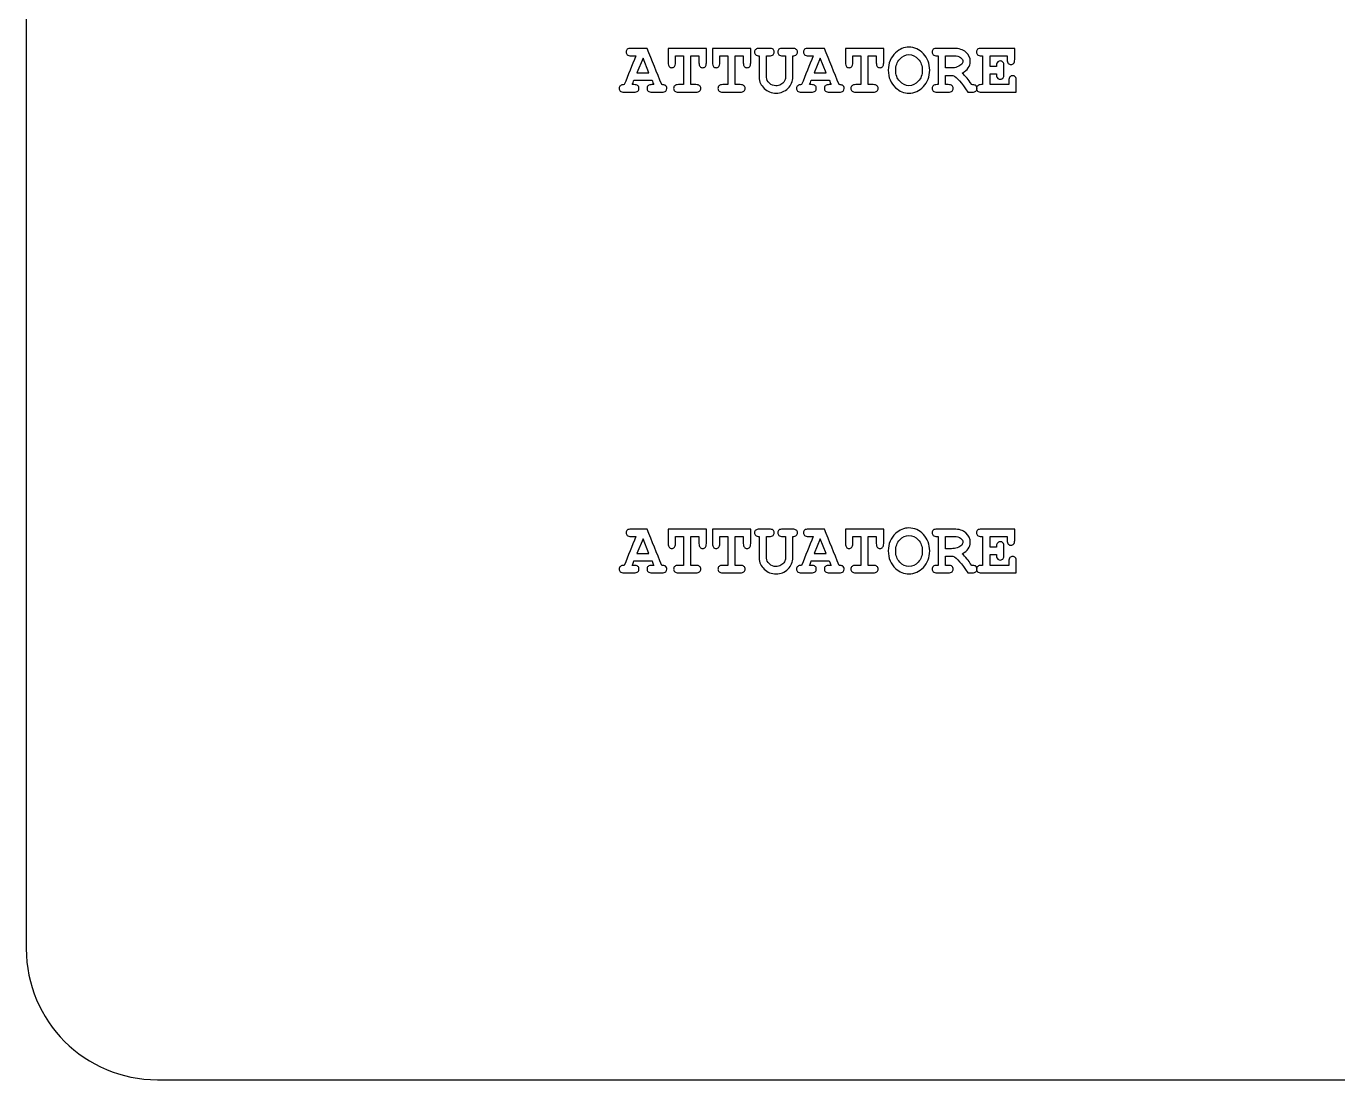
# Model space of a CAD drawing. Header units: millimetres. Extents: x 20 to 629, y 4 to 485.
# Drawn here: x 329 to 479, y 4 to 124.5 of the extents above; entities that cross this region are included whole.
import ezdxf

# ---------------------------------------------------------------- set-up
doc = ezdxf.new("R2010")
doc.units = ezdxf.units.MM
doc.header["$MEASUREMENT"] = 0
doc.layers.add('incisione', color=6, linetype='Continuous', true_color=0xff00ff)
doc.layers.add('taglio', color=178, linetype='Continuous', true_color=0x000000)

msp = doc.modelspace()

# ---------------------------------------------------------------- linework, layer by layer
at = {"layer": 'incisione'}
for points in [[(400.22, 119.21), (399.54, 120.88), (398.85, 119.21)], [(420.5, 119.21), (419.82, 120.88), (419.13, 119.21)], [(400.22, 64.21), (399.54, 65.88), (398.85, 64.21)], [(420.5, 64.21), (419.82, 65.88), (419.13, 64.21)]]:
    msp.add_lwpolyline(points, close=True, dxfattribs=at)
for points, knots in [([(400.57, 118.36), (399.88, 118.36), (399.2, 118.36), (398.51, 118.36), (398.45, 118.19), (398.38, 118.02), (398.31, 117.85), (398.38, 117.85), (398.45, 117.85), (398.51, 117.85), (398.72, 117.85), (398.86, 117.81), (398.95, 117.73), (399.04, 117.65), (399.08, 117.55), (399.08, 117.42), (399.08, 117.3), (399.04, 117.2), (398.95, 117.12), (398.86, 117.04), (398.72, 117), (398.51, 117), (398.13, 117), (397.75, 117), (397.38, 117), (397.17, 117), (397.03, 117.04), (396.94, 117.12), (396.85, 117.2), (396.81, 117.3), (396.81, 117.42), (396.81, 117.55), (396.86, 117.65), (396.95, 117.73), (397.04, 117.81), (397.19, 117.85), (397.4, 117.85), (397.84, 118.95), (398.28, 120.05), (398.72, 121.15), (398.54, 121.15), (398.36, 121.15), (398.17, 121.15), (397.97, 121.15), (397.82, 121.19), (397.74, 121.27), (397.65, 121.35), (397.61, 121.45), (397.61, 121.58), (397.61, 121.71), (397.65, 121.81), (397.74, 121.89), (397.82, 121.96), (397.97, 122), (398.17, 122), (398.78, 122), (399.39, 122), (400, 122), (400.56, 120.62), (401.12, 119.23), (401.68, 117.85), (401.88, 117.85), (402.01, 117.82), (402.07, 117.78), (402.2, 117.69), (402.26, 117.57), (402.26, 117.42), (402.26, 117.3), (402.22, 117.2), (402.14, 117.12), (402.05, 117.04), (401.91, 117), (401.7, 117), (401.32, 117), (400.94, 117), (400.56, 117), (400.36, 117), (400.22, 117.04), (400.13, 117.12), (400.04, 117.2), (400, 117.3), (400, 117.42), (400, 117.55), (400.04, 117.65), (400.13, 117.73), (400.22, 117.81), (400.36, 117.85), (400.56, 117.85), (400.63, 117.85), (400.7, 117.85), (400.77, 117.85), (400.7, 118.02), (400.64, 118.19), (400.57, 118.36)], [0, 0, 0, 0, 1, 1, 1, 2, 2, 2, 3, 3, 3, 4, 4, 4, 5, 5, 5, 6, 6, 6, 7, 7, 7, 8, 8, 8, 9, 9, 9, 10, 10, 10, 11, 11, 11, 12, 12, 12, 13, 13, 13, 14, 14, 14, 15, 15, 15, 16, 16, 16, 17, 17, 17, 18, 18, 18, 19, 19, 19, 20, 20, 20, 21, 21, 21, 22, 22, 22, 23, 23, 23, 24, 24, 24, 25, 25, 25, 26, 26, 26, 27, 27, 27, 28, 28, 28, 29, 29, 29, 30, 30, 30, 31, 31, 31, 31]), ([(405.02, 121.15), (405.02, 120.05), (405.02, 118.95), (405.02, 117.85), (405.21, 117.85), (405.4, 117.85), (405.58, 117.85), (405.79, 117.85), (405.93, 117.81), (406.02, 117.73), (406.11, 117.65), (406.15, 117.55), (406.15, 117.42), (406.15, 117.3), (406.11, 117.2), (406.02, 117.12), (405.93, 117.04), (405.79, 117), (405.58, 117), (404.92, 117), (404.26, 117), (403.6, 117), (403.4, 117), (403.26, 117.04), (403.17, 117.12), (403.08, 117.2), (403.04, 117.3), (403.04, 117.42), (403.04, 117.55), (403.08, 117.65), (403.17, 117.73), (403.26, 117.81), (403.4, 117.85), (403.6, 117.85), (403.79, 117.85), (403.98, 117.85), (404.17, 117.85), (404.17, 118.95), (404.17, 120.05), (404.17, 121.15), (403.86, 121.15), (403.56, 121.15), (403.25, 121.15), (403.25, 120.89), (403.25, 120.62), (403.25, 120.35), (403.25, 120.15), (403.21, 120.01), (403.14, 119.92), (403.06, 119.83), (402.96, 119.79), (402.83, 119.79), (402.71, 119.79), (402.6, 119.83), (402.53, 119.92), (402.45, 120.01), (402.41, 120.15), (402.41, 120.35), (402.41, 120.9), (402.41, 121.45), (402.41, 122), (403.87, 122), (405.33, 122), (406.79, 122), (406.79, 121.45), (406.79, 120.9), (406.79, 120.35), (406.79, 120.15), (406.75, 120.01), (406.67, 119.92), (406.59, 119.83), (406.49, 119.79), (406.36, 119.79), (406.24, 119.79), (406.14, 119.83), (406.06, 119.92), (405.98, 120.01), (405.94, 120.15), (405.94, 120.35), (405.94, 120.62), (405.94, 120.89), (405.94, 121.15), (405.63, 121.15), (405.33, 121.15), (405.02, 121.15)], [0, 0, 0, 0, 1, 1, 1, 2, 2, 2, 3, 3, 3, 4, 4, 4, 5, 5, 5, 6, 6, 6, 7, 7, 7, 8, 8, 8, 9, 9, 9, 10, 10, 10, 11, 11, 11, 12, 12, 12, 13, 13, 13, 14, 14, 14, 15, 15, 15, 16, 16, 16, 17, 17, 17, 18, 18, 18, 19, 19, 19, 20, 20, 20, 21, 21, 21, 22, 22, 22, 23, 23, 23, 24, 24, 24, 25, 25, 25, 26, 26, 26, 27, 27, 27, 28, 28, 28, 28]), ([(410.09, 121.15), (410.09, 120.05), (410.09, 118.95), (410.09, 117.85), (410.28, 117.85), (410.47, 117.85), (410.66, 117.85), (410.86, 117.85), (411, 117.81), (411.09, 117.73), (411.18, 117.65), (411.22, 117.55), (411.22, 117.42), (411.22, 117.3), (411.18, 117.2), (411.09, 117.12), (411, 117.04), (410.86, 117), (410.66, 117), (410, 117), (409.33, 117), (408.67, 117), (408.47, 117), (408.33, 117.04), (408.24, 117.12), (408.15, 117.2), (408.11, 117.3), (408.11, 117.42), (408.11, 117.55), (408.15, 117.65), (408.24, 117.73), (408.33, 117.81), (408.47, 117.85), (408.67, 117.85), (408.86, 117.85), (409.05, 117.85), (409.24, 117.85), (409.24, 118.95), (409.24, 120.05), (409.24, 121.15), (408.93, 121.15), (408.63, 121.15), (408.32, 121.15), (408.32, 120.89), (408.32, 120.62), (408.32, 120.35), (408.32, 120.15), (408.29, 120.01), (408.21, 119.92), (408.13, 119.83), (408.03, 119.79), (407.9, 119.79), (407.78, 119.79), (407.67, 119.83), (407.6, 119.92), (407.52, 120.01), (407.48, 120.15), (407.48, 120.35), (407.48, 120.9), (407.48, 121.45), (407.48, 122), (408.94, 122), (410.4, 122), (411.86, 122), (411.86, 121.45), (411.86, 120.9), (411.86, 120.35), (411.86, 120.15), (411.82, 120.01), (411.74, 119.92), (411.66, 119.83), (411.56, 119.79), (411.43, 119.79), (411.31, 119.79), (411.21, 119.83), (411.13, 119.92), (411.05, 120.01), (411.01, 120.15), (411.01, 120.35), (411.01, 120.62), (411.01, 120.89), (411.01, 121.15), (410.7, 121.15), (410.4, 121.15), (410.09, 121.15)], [0, 0, 0, 0, 1, 1, 1, 2, 2, 2, 3, 3, 3, 4, 4, 4, 5, 5, 5, 6, 6, 6, 7, 7, 7, 8, 8, 8, 9, 9, 9, 10, 10, 10, 11, 11, 11, 12, 12, 12, 13, 13, 13, 14, 14, 14, 15, 15, 15, 16, 16, 16, 17, 17, 17, 18, 18, 18, 19, 19, 19, 20, 20, 20, 21, 21, 21, 22, 22, 22, 23, 23, 23, 24, 24, 24, 25, 25, 25, 26, 26, 26, 27, 27, 27, 28, 28, 28, 28]), ([(416.68, 121.15), (416.68, 120.36), (416.68, 119.56), (416.68, 118.76), (416.68, 118.23), (416.49, 117.79), (416.12, 117.42), (415.74, 117.06), (415.29, 116.88), (414.76, 116.88), (414.5, 116.88), (414.25, 116.92), (414.02, 117.01), (413.79, 117.11), (413.59, 117.24), (413.4, 117.42), (413.22, 117.6), (413.08, 117.79), (412.98, 117.98), (412.88, 118.17), (412.83, 118.43), (412.83, 118.76), (412.83, 119.56), (412.83, 120.36), (412.83, 121.15), (412.65, 121.15), (412.51, 121.19), (412.43, 121.27), (412.34, 121.35), (412.3, 121.46), (412.3, 121.58), (412.3, 121.71), (412.34, 121.81), (412.43, 121.88), (412.51, 121.96), (412.66, 122), (412.87, 122), (413.24, 122), (413.61, 122), (413.98, 122), (414.18, 122), (414.32, 121.96), (414.41, 121.89), (414.5, 121.81), (414.54, 121.71), (414.54, 121.58), (414.54, 121.45), (414.5, 121.35), (414.41, 121.27), (414.32, 121.19), (414.18, 121.15), (413.98, 121.15), (413.87, 121.15), (413.77, 121.15), (413.67, 121.15), (413.67, 120.33), (413.67, 119.51), (413.67, 118.68), (413.67, 118.43), (413.78, 118.21), (413.99, 118.01), (414.2, 117.82), (414.45, 117.72), (414.75, 117.72), (414.95, 117.72), (415.13, 117.77), (415.3, 117.86), (415.48, 117.96), (415.62, 118.09), (415.73, 118.27), (415.8, 118.38), (415.83, 118.52), (415.83, 118.68), (415.83, 119.51), (415.83, 120.33), (415.83, 121.15), (415.73, 121.15), (415.63, 121.15), (415.53, 121.15), (415.32, 121.15), (415.18, 121.19), (415.09, 121.27), (415.01, 121.35), (414.96, 121.45), (414.96, 121.58), (414.96, 121.71), (415.01, 121.81), (415.09, 121.89), (415.18, 121.96), (415.32, 122), (415.53, 122), (415.9, 122), (416.27, 122), (416.64, 122), (416.84, 122), (416.99, 121.96), (417.07, 121.88), (417.16, 121.81), (417.2, 121.71), (417.2, 121.58), (417.2, 121.46), (417.16, 121.35), (417.07, 121.27), (416.99, 121.19), (416.86, 121.15), (416.68, 121.15)], [0, 0, 0, 0, 1, 1, 1, 2, 2, 2, 3, 3, 3, 4, 4, 4, 5, 5, 5, 6, 6, 6, 7, 7, 7, 8, 8, 8, 9, 9, 9, 10, 10, 10, 11, 11, 11, 12, 12, 12, 13, 13, 13, 14, 14, 14, 15, 15, 15, 16, 16, 16, 17, 17, 17, 18, 18, 18, 19, 19, 19, 20, 20, 20, 21, 21, 21, 22, 22, 22, 23, 23, 23, 24, 24, 24, 25, 25, 25, 26, 26, 26, 27, 27, 27, 28, 28, 28, 29, 29, 29, 30, 30, 30, 31, 31, 31, 32, 32, 32, 33, 33, 33, 34, 34, 34, 35, 35, 35, 35]), ([(420.85, 118.36), (420.16, 118.36), (419.48, 118.36), (418.79, 118.36), (418.73, 118.19), (418.66, 118.02), (418.59, 117.85), (418.66, 117.85), (418.73, 117.85), (418.79, 117.85), (419, 117.85), (419.14, 117.81), (419.23, 117.73), (419.32, 117.65), (419.36, 117.55), (419.36, 117.42), (419.36, 117.3), (419.32, 117.2), (419.23, 117.12), (419.14, 117.04), (419, 117), (418.79, 117), (418.42, 117), (418.04, 117), (417.66, 117), (417.45, 117), (417.31, 117.04), (417.22, 117.12), (417.13, 117.2), (417.09, 117.3), (417.09, 117.42), (417.09, 117.55), (417.14, 117.65), (417.23, 117.73), (417.32, 117.81), (417.47, 117.85), (417.68, 117.85), (418.12, 118.95), (418.56, 120.05), (419, 121.15), (418.82, 121.15), (418.64, 121.15), (418.45, 121.15), (418.25, 121.15), (418.1, 121.19), (418.02, 121.27), (417.93, 121.35), (417.89, 121.45), (417.89, 121.58), (417.89, 121.71), (417.93, 121.81), (418.02, 121.89), (418.1, 121.96), (418.25, 122), (418.45, 122), (419.06, 122), (419.67, 122), (420.28, 122), (420.84, 120.62), (421.4, 119.23), (421.96, 117.85), (422.16, 117.85), (422.29, 117.82), (422.35, 117.78), (422.48, 117.69), (422.54, 117.57), (422.54, 117.42), (422.54, 117.3), (422.5, 117.2), (422.42, 117.12), (422.33, 117.04), (422.19, 117), (421.98, 117), (421.6, 117), (421.22, 117), (420.84, 117), (420.64, 117), (420.5, 117.04), (420.41, 117.12), (420.32, 117.2), (420.28, 117.3), (420.28, 117.42), (420.28, 117.55), (420.32, 117.65), (420.41, 117.73), (420.5, 117.81), (420.64, 117.85), (420.84, 117.85), (420.91, 117.85), (420.98, 117.85), (421.05, 117.85), (420.98, 118.02), (420.92, 118.19), (420.85, 118.36)], [0, 0, 0, 0, 1, 1, 1, 2, 2, 2, 3, 3, 3, 4, 4, 4, 5, 5, 5, 6, 6, 6, 7, 7, 7, 8, 8, 8, 9, 9, 9, 10, 10, 10, 11, 11, 11, 12, 12, 12, 13, 13, 13, 14, 14, 14, 15, 15, 15, 16, 16, 16, 17, 17, 17, 18, 18, 18, 19, 19, 19, 20, 20, 20, 21, 21, 21, 22, 22, 22, 23, 23, 23, 24, 24, 24, 25, 25, 25, 26, 26, 26, 27, 27, 27, 28, 28, 28, 29, 29, 29, 30, 30, 30, 31, 31, 31, 31]), ([(425.3, 121.15), (425.3, 120.05), (425.3, 118.95), (425.3, 117.85), (425.49, 117.85), (425.68, 117.85), (425.87, 117.85), (426.07, 117.85), (426.21, 117.81), (426.3, 117.73), (426.39, 117.65), (426.43, 117.55), (426.43, 117.42), (426.43, 117.3), (426.39, 117.2), (426.3, 117.12), (426.21, 117.04), (426.07, 117), (425.87, 117), (425.21, 117), (424.55, 117), (423.89, 117), (423.68, 117), (423.54, 117.04), (423.45, 117.12), (423.36, 117.2), (423.32, 117.3), (423.32, 117.42), (423.32, 117.55), (423.36, 117.65), (423.45, 117.73), (423.54, 117.81), (423.68, 117.85), (423.89, 117.85), (424.07, 117.85), (424.26, 117.85), (424.45, 117.85), (424.45, 118.95), (424.45, 120.05), (424.45, 121.15), (424.15, 121.15), (423.84, 121.15), (423.53, 121.15), (423.53, 120.89), (423.53, 120.62), (423.53, 120.35), (423.53, 120.15), (423.5, 120.01), (423.42, 119.92), (423.34, 119.83), (423.24, 119.79), (423.11, 119.79), (422.99, 119.79), (422.88, 119.83), (422.81, 119.92), (422.73, 120.01), (422.69, 120.15), (422.69, 120.35), (422.69, 120.9), (422.69, 121.45), (422.69, 122), (424.15, 122), (425.61, 122), (427.07, 122), (427.07, 121.45), (427.07, 120.9), (427.07, 120.35), (427.07, 120.15), (427.03, 120.01), (426.95, 119.92), (426.87, 119.83), (426.77, 119.79), (426.65, 119.79), (426.52, 119.79), (426.42, 119.83), (426.34, 119.92), (426.26, 120.01), (426.22, 120.15), (426.22, 120.35), (426.22, 120.62), (426.22, 120.89), (426.22, 121.15), (425.92, 121.15), (425.61, 121.15), (425.3, 121.15)], [0, 0, 0, 0, 1, 1, 1, 2, 2, 2, 3, 3, 3, 4, 4, 4, 5, 5, 5, 6, 6, 6, 7, 7, 7, 8, 8, 8, 9, 9, 9, 10, 10, 10, 11, 11, 11, 12, 12, 12, 13, 13, 13, 14, 14, 14, 15, 15, 15, 16, 16, 16, 17, 17, 17, 18, 18, 18, 19, 19, 19, 20, 20, 20, 21, 21, 21, 22, 22, 22, 23, 23, 23, 24, 24, 24, 25, 25, 25, 26, 26, 26, 27, 27, 27, 28, 28, 28, 28]), ([(432.33, 119.5), (432.33, 118.75), (432.09, 118.12), (431.61, 117.62), (431.14, 117.13), (430.58, 116.88), (429.96, 116.88), (429.39, 116.88), (428.89, 117.08), (428.43, 117.5), (427.87, 118.01), (427.59, 118.68), (427.59, 119.5), (427.59, 120.32), (427.87, 120.99), (428.43, 121.5), (428.89, 121.92), (429.39, 122.13), (429.96, 122.13), (430.58, 122.13), (431.14, 121.88), (431.61, 121.38), (432.09, 120.88), (432.33, 120.25), (432.33, 119.5)], [0, 0, 0, 0, 1, 1, 1, 2, 2, 2, 3, 3, 3, 4, 4, 4, 5, 5, 5, 6, 6, 6, 7, 7, 7, 8, 8, 8, 8]), ([(434.15, 118.91), (434.15, 118.56), (434.15, 118.2), (434.15, 117.85), (434.26, 117.85), (434.36, 117.85), (434.46, 117.85), (434.66, 117.85), (434.81, 117.81), (434.89, 117.73), (434.98, 117.65), (435.02, 117.55), (435.02, 117.42), (435.02, 117.3), (434.98, 117.2), (434.89, 117.12), (434.81, 117.04), (434.66, 117), (434.46, 117), (434.03, 117), (433.6, 117), (433.18, 117), (432.97, 117), (432.83, 117.04), (432.74, 117.12), (432.65, 117.2), (432.61, 117.3), (432.61, 117.42), (432.61, 117.55), (432.65, 117.65), (432.74, 117.73), (432.83, 117.81), (432.97, 117.85), (433.18, 117.85), (433.22, 117.85), (433.26, 117.85), (433.31, 117.85), (433.31, 118.95), (433.31, 120.05), (433.31, 121.15), (433.26, 121.15), (433.22, 121.15), (433.18, 121.15), (432.97, 121.15), (432.83, 121.19), (432.74, 121.27), (432.65, 121.35), (432.61, 121.45), (432.61, 121.58), (432.61, 121.71), (432.65, 121.81), (432.74, 121.89), (432.83, 121.96), (432.97, 122), (433.18, 122), (433.81, 122), (434.45, 122), (435.09, 122), (435.69, 122), (436.15, 121.85), (436.48, 121.56), (436.81, 121.26), (436.97, 120.9), (436.97, 120.48), (436.97, 120.21), (436.89, 119.97), (436.74, 119.76), (436.59, 119.54), (436.35, 119.35), (436.04, 119.18), (436.22, 119.03), (436.41, 118.82), (436.62, 118.58), (436.74, 118.42), (436.91, 118.18), (437.13, 117.85), (437.34, 117.85), (437.48, 117.82), (437.55, 117.78), (437.68, 117.69), (437.74, 117.57), (437.74, 117.42), (437.74, 117.3), (437.7, 117.2), (437.61, 117.12), (437.53, 117.04), (437.38, 117), (437.18, 117), (437.02, 117), (436.86, 117), (436.69, 117), (436.01, 118.06), (435.44, 118.7), (434.99, 118.91), (434.71, 118.91), (434.43, 118.91), (434.15, 118.91)], [0, 0, 0, 0, 1, 1, 1, 2, 2, 2, 3, 3, 3, 4, 4, 4, 5, 5, 5, 6, 6, 6, 7, 7, 7, 8, 8, 8, 9, 9, 9, 10, 10, 10, 11, 11, 11, 12, 12, 12, 13, 13, 13, 14, 14, 14, 15, 15, 15, 16, 16, 16, 17, 17, 17, 18, 18, 18, 19, 19, 19, 20, 20, 20, 21, 21, 21, 22, 22, 22, 23, 23, 23, 24, 24, 24, 25, 25, 25, 26, 26, 26, 27, 27, 27, 28, 28, 28, 29, 29, 29, 30, 30, 30, 31, 31, 31, 32, 32, 32, 32]), ([(439.23, 119.09), (439.23, 118.67), (439.23, 118.26), (439.23, 117.85), (439.95, 117.85), (440.67, 117.85), (441.39, 117.85), (441.39, 118), (441.39, 118.15), (441.39, 118.3), (441.39, 118.51), (441.42, 118.65), (441.5, 118.74), (441.58, 118.83), (441.68, 118.87), (441.81, 118.87), (441.93, 118.87), (442.04, 118.83), (442.11, 118.74), (442.19, 118.65), (442.23, 118.51), (442.23, 118.3), (442.23, 117.87), (442.23, 117.43), (442.23, 117), (440.9, 117), (439.58, 117), (438.25, 117), (438.05, 117), (437.9, 117.04), (437.81, 117.12), (437.73, 117.2), (437.68, 117.3), (437.68, 117.42), (437.68, 117.55), (437.73, 117.65), (437.82, 117.73), (437.9, 117.81), (438.05, 117.85), (438.25, 117.85), (438.29, 117.85), (438.34, 117.85), (438.38, 117.85), (438.38, 118.95), (438.38, 120.05), (438.38, 121.15), (438.34, 121.15), (438.29, 121.15), (438.25, 121.15), (438.05, 121.15), (437.9, 121.19), (437.81, 121.27), (437.73, 121.35), (437.68, 121.45), (437.68, 121.58), (437.68, 121.71), (437.73, 121.81), (437.81, 121.89), (437.9, 121.96), (438.05, 122), (438.25, 122), (439.52, 122), (440.78, 122), (442.05, 122), (442.05, 121.57), (442.05, 121.14), (442.05, 120.71), (442.05, 120.51), (442.01, 120.37), (441.93, 120.28), (441.85, 120.2), (441.75, 120.15), (441.62, 120.15), (441.5, 120.15), (441.4, 120.19), (441.32, 120.28), (441.24, 120.36), (441.2, 120.51), (441.2, 120.71), (441.2, 120.86), (441.2, 121.01), (441.2, 121.15), (440.54, 121.15), (439.89, 121.15), (439.23, 121.15), (439.23, 120.75), (439.23, 120.34), (439.23, 119.93), (439.48, 119.93), (439.72, 119.93), (439.97, 119.93), (439.97, 120.15), (439.99, 120.29), (440.03, 120.36), (440.12, 120.49), (440.24, 120.56), (440.4, 120.56), (440.52, 120.56), (440.62, 120.52), (440.7, 120.43), (440.78, 120.34), (440.82, 120.2), (440.82, 120), (440.82, 119.67), (440.82, 119.35), (440.82, 119.02), (440.82, 118.84), (440.79, 118.71), (440.75, 118.65), (440.66, 118.52), (440.54, 118.46), (440.4, 118.46), (440.24, 118.46), (440.12, 118.52), (440.03, 118.66), (439.99, 118.72), (439.97, 118.86), (439.97, 119.09), (439.72, 119.09), (439.48, 119.09), (439.23, 119.09)], [0, 0, 0, 0, 1, 1, 1, 2, 2, 2, 3, 3, 3, 4, 4, 4, 5, 5, 5, 6, 6, 6, 7, 7, 7, 8, 8, 8, 9, 9, 9, 10, 10, 10, 11, 11, 11, 12, 12, 12, 13, 13, 13, 14, 14, 14, 15, 15, 15, 16, 16, 16, 17, 17, 17, 18, 18, 18, 19, 19, 19, 20, 20, 20, 21, 21, 21, 22, 22, 22, 23, 23, 23, 24, 24, 24, 25, 25, 25, 26, 26, 26, 27, 27, 27, 28, 28, 28, 29, 29, 29, 30, 30, 30, 31, 31, 31, 32, 32, 32, 33, 33, 33, 34, 34, 34, 35, 35, 35, 36, 36, 36, 37, 37, 37, 38, 38, 38, 39, 39, 39, 40, 40, 40, 40]), ([(431.48, 119.5), (431.48, 120.01), (431.33, 120.44), (431.02, 120.78), (430.71, 121.11), (430.35, 121.28), (429.96, 121.28), (429.56, 121.28), (429.21, 121.11), (428.9, 120.77), (428.59, 120.44), (428.44, 120.01), (428.44, 119.5), (428.44, 118.99), (428.59, 118.56), (428.9, 118.23), (429.21, 117.89), (429.56, 117.72), (429.96, 117.72), (430.35, 117.72), (430.71, 117.89), (431.02, 118.23), (431.33, 118.56), (431.48, 118.99), (431.48, 119.5)], [0, 0, 0, 0, 1, 1, 1, 2, 2, 2, 3, 3, 3, 4, 4, 4, 5, 5, 5, 6, 6, 6, 7, 7, 7, 8, 8, 8, 8]), ([(434.15, 119.76), (434.37, 119.76), (434.59, 119.76), (434.81, 119.76), (435.06, 119.76), (435.28, 119.79), (435.47, 119.87), (435.73, 119.97), (435.9, 120.07), (435.99, 120.18), (436.08, 120.29), (436.13, 120.4), (436.13, 120.51), (436.13, 120.67), (436.04, 120.81), (435.87, 120.95), (435.7, 121.09), (435.45, 121.15), (435.12, 121.15), (434.8, 121.15), (434.48, 121.15), (434.15, 121.15), (434.15, 120.69), (434.15, 120.22), (434.15, 119.76)], [0, 0, 0, 0, 1, 1, 1, 2, 2, 2, 3, 3, 3, 4, 4, 4, 5, 5, 5, 6, 6, 6, 7, 7, 7, 8, 8, 8, 8]), ([(400.57, 63.36), (399.88, 63.36), (399.2, 63.36), (398.51, 63.36), (398.45, 63.19), (398.38, 63.02), (398.31, 62.85), (398.38, 62.85), (398.45, 62.85), (398.51, 62.85), (398.72, 62.85), (398.86, 62.81), (398.95, 62.73), (399.04, 62.65), (399.08, 62.55), (399.08, 62.42), (399.08, 62.3), (399.04, 62.2), (398.95, 62.12), (398.86, 62.04), (398.72, 62), (398.51, 62), (398.13, 62), (397.75, 62), (397.38, 62), (397.17, 62), (397.03, 62.04), (396.94, 62.12), (396.85, 62.2), (396.81, 62.3), (396.81, 62.42), (396.81, 62.55), (396.86, 62.65), (396.95, 62.73), (397.04, 62.81), (397.19, 62.85), (397.4, 62.85), (397.84, 63.95), (398.28, 65.05), (398.72, 66.15), (398.54, 66.15), (398.36, 66.15), (398.17, 66.15), (397.97, 66.15), (397.82, 66.19), (397.74, 66.27), (397.65, 66.35), (397.61, 66.45), (397.61, 66.58), (397.61, 66.71), (397.65, 66.81), (397.74, 66.89), (397.82, 66.96), (397.97, 67), (398.17, 67), (398.78, 67), (399.39, 67), (400, 67), (400.56, 65.62), (401.12, 64.23), (401.68, 62.85), (401.88, 62.85), (402.01, 62.82), (402.07, 62.78), (402.2, 62.69), (402.26, 62.57), (402.26, 62.42), (402.26, 62.3), (402.22, 62.2), (402.14, 62.12), (402.05, 62.04), (401.91, 62), (401.7, 62), (401.32, 62), (400.94, 62), (400.56, 62), (400.36, 62), (400.22, 62.04), (400.13, 62.12), (400.04, 62.2), (400, 62.3), (400, 62.42), (400, 62.55), (400.04, 62.65), (400.13, 62.73), (400.22, 62.81), (400.36, 62.85), (400.56, 62.85), (400.63, 62.85), (400.7, 62.85), (400.77, 62.85), (400.7, 63.02), (400.64, 63.19), (400.57, 63.36)], [0, 0, 0, 0, 1, 1, 1, 2, 2, 2, 3, 3, 3, 4, 4, 4, 5, 5, 5, 6, 6, 6, 7, 7, 7, 8, 8, 8, 9, 9, 9, 10, 10, 10, 11, 11, 11, 12, 12, 12, 13, 13, 13, 14, 14, 14, 15, 15, 15, 16, 16, 16, 17, 17, 17, 18, 18, 18, 19, 19, 19, 20, 20, 20, 21, 21, 21, 22, 22, 22, 23, 23, 23, 24, 24, 24, 25, 25, 25, 26, 26, 26, 27, 27, 27, 28, 28, 28, 29, 29, 29, 30, 30, 30, 31, 31, 31, 31]), ([(405.02, 66.15), (405.02, 65.05), (405.02, 63.95), (405.02, 62.85), (405.21, 62.85), (405.4, 62.85), (405.58, 62.85), (405.79, 62.85), (405.93, 62.81), (406.02, 62.73), (406.11, 62.65), (406.15, 62.55), (406.15, 62.42), (406.15, 62.3), (406.11, 62.2), (406.02, 62.12), (405.93, 62.04), (405.79, 62), (405.58, 62), (404.92, 62), (404.26, 62), (403.6, 62), (403.4, 62), (403.26, 62.04), (403.17, 62.12), (403.08, 62.2), (403.04, 62.3), (403.04, 62.42), (403.04, 62.55), (403.08, 62.65), (403.17, 62.73), (403.26, 62.81), (403.4, 62.85), (403.6, 62.85), (403.79, 62.85), (403.98, 62.85), (404.17, 62.85), (404.17, 63.95), (404.17, 65.05), (404.17, 66.15), (403.86, 66.15), (403.56, 66.15), (403.25, 66.15), (403.25, 65.89), (403.25, 65.62), (403.25, 65.35), (403.25, 65.15), (403.21, 65.01), (403.14, 64.92), (403.06, 64.83), (402.96, 64.79), (402.83, 64.79), (402.71, 64.79), (402.6, 64.83), (402.53, 64.92), (402.45, 65.01), (402.41, 65.15), (402.41, 65.35), (402.41, 65.9), (402.41, 66.45), (402.41, 67), (403.87, 67), (405.33, 67), (406.79, 67), (406.79, 66.45), (406.79, 65.9), (406.79, 65.35), (406.79, 65.15), (406.75, 65.01), (406.67, 64.92), (406.59, 64.83), (406.49, 64.79), (406.36, 64.79), (406.24, 64.79), (406.14, 64.83), (406.06, 64.92), (405.98, 65.01), (405.94, 65.15), (405.94, 65.35), (405.94, 65.62), (405.94, 65.89), (405.94, 66.15), (405.63, 66.15), (405.33, 66.15), (405.02, 66.15)], [0, 0, 0, 0, 1, 1, 1, 2, 2, 2, 3, 3, 3, 4, 4, 4, 5, 5, 5, 6, 6, 6, 7, 7, 7, 8, 8, 8, 9, 9, 9, 10, 10, 10, 11, 11, 11, 12, 12, 12, 13, 13, 13, 14, 14, 14, 15, 15, 15, 16, 16, 16, 17, 17, 17, 18, 18, 18, 19, 19, 19, 20, 20, 20, 21, 21, 21, 22, 22, 22, 23, 23, 23, 24, 24, 24, 25, 25, 25, 26, 26, 26, 27, 27, 27, 28, 28, 28, 28]), ([(410.09, 66.15), (410.09, 65.05), (410.09, 63.95), (410.09, 62.85), (410.28, 62.85), (410.47, 62.85), (410.66, 62.85), (410.86, 62.85), (411, 62.81), (411.09, 62.73), (411.18, 62.65), (411.22, 62.55), (411.22, 62.42), (411.22, 62.3), (411.18, 62.2), (411.09, 62.12), (411, 62.04), (410.86, 62), (410.66, 62), (410, 62), (409.33, 62), (408.67, 62), (408.47, 62), (408.33, 62.04), (408.24, 62.12), (408.15, 62.2), (408.11, 62.3), (408.11, 62.42), (408.11, 62.55), (408.15, 62.65), (408.24, 62.73), (408.33, 62.81), (408.47, 62.85), (408.67, 62.85), (408.86, 62.85), (409.05, 62.85), (409.24, 62.85), (409.24, 63.95), (409.24, 65.05), (409.24, 66.15), (408.93, 66.15), (408.63, 66.15), (408.32, 66.15), (408.32, 65.89), (408.32, 65.62), (408.32, 65.35), (408.32, 65.15), (408.29, 65.01), (408.21, 64.92), (408.13, 64.83), (408.03, 64.79), (407.9, 64.79), (407.78, 64.79), (407.67, 64.83), (407.6, 64.92), (407.52, 65.01), (407.48, 65.15), (407.48, 65.35), (407.48, 65.9), (407.48, 66.45), (407.48, 67), (408.94, 67), (410.4, 67), (411.86, 67), (411.86, 66.45), (411.86, 65.9), (411.86, 65.35), (411.86, 65.15), (411.82, 65.01), (411.74, 64.92), (411.66, 64.83), (411.56, 64.79), (411.43, 64.79), (411.31, 64.79), (411.21, 64.83), (411.13, 64.92), (411.05, 65.01), (411.01, 65.15), (411.01, 65.35), (411.01, 65.62), (411.01, 65.89), (411.01, 66.15), (410.7, 66.15), (410.4, 66.15), (410.09, 66.15)], [0, 0, 0, 0, 1, 1, 1, 2, 2, 2, 3, 3, 3, 4, 4, 4, 5, 5, 5, 6, 6, 6, 7, 7, 7, 8, 8, 8, 9, 9, 9, 10, 10, 10, 11, 11, 11, 12, 12, 12, 13, 13, 13, 14, 14, 14, 15, 15, 15, 16, 16, 16, 17, 17, 17, 18, 18, 18, 19, 19, 19, 20, 20, 20, 21, 21, 21, 22, 22, 22, 23, 23, 23, 24, 24, 24, 25, 25, 25, 26, 26, 26, 27, 27, 27, 28, 28, 28, 28]), ([(416.68, 66.15), (416.68, 65.36), (416.68, 64.56), (416.68, 63.76), (416.68, 63.23), (416.49, 62.79), (416.12, 62.42), (415.74, 62.06), (415.29, 61.88), (414.76, 61.88), (414.5, 61.88), (414.25, 61.92), (414.02, 62.01), (413.79, 62.11), (413.59, 62.24), (413.4, 62.42), (413.22, 62.6), (413.08, 62.79), (412.98, 62.98), (412.88, 63.17), (412.83, 63.43), (412.83, 63.76), (412.83, 64.56), (412.83, 65.36), (412.83, 66.15), (412.65, 66.15), (412.51, 66.19), (412.43, 66.27), (412.34, 66.35), (412.3, 66.46), (412.3, 66.58), (412.3, 66.71), (412.34, 66.81), (412.43, 66.88), (412.51, 66.96), (412.66, 67), (412.87, 67), (413.24, 67), (413.61, 67), (413.98, 67), (414.18, 67), (414.32, 66.96), (414.41, 66.89), (414.5, 66.81), (414.54, 66.71), (414.54, 66.58), (414.54, 66.45), (414.5, 66.35), (414.41, 66.27), (414.32, 66.19), (414.18, 66.15), (413.98, 66.15), (413.87, 66.15), (413.77, 66.15), (413.67, 66.15), (413.67, 65.33), (413.67, 64.51), (413.67, 63.68), (413.67, 63.43), (413.78, 63.21), (413.99, 63.01), (414.2, 62.82), (414.45, 62.72), (414.75, 62.72), (414.95, 62.72), (415.13, 62.77), (415.3, 62.86), (415.48, 62.96), (415.62, 63.09), (415.73, 63.27), (415.8, 63.38), (415.83, 63.52), (415.83, 63.68), (415.83, 64.51), (415.83, 65.33), (415.83, 66.15), (415.73, 66.15), (415.63, 66.15), (415.53, 66.15), (415.32, 66.15), (415.18, 66.19), (415.09, 66.27), (415.01, 66.35), (414.96, 66.45), (414.96, 66.58), (414.96, 66.71), (415.01, 66.81), (415.09, 66.89), (415.18, 66.96), (415.32, 67), (415.53, 67), (415.9, 67), (416.27, 67), (416.64, 67), (416.84, 67), (416.99, 66.96), (417.07, 66.88), (417.16, 66.81), (417.2, 66.71), (417.2, 66.58), (417.2, 66.46), (417.16, 66.35), (417.07, 66.27), (416.99, 66.19), (416.86, 66.15), (416.68, 66.15)], [0, 0, 0, 0, 1, 1, 1, 2, 2, 2, 3, 3, 3, 4, 4, 4, 5, 5, 5, 6, 6, 6, 7, 7, 7, 8, 8, 8, 9, 9, 9, 10, 10, 10, 11, 11, 11, 12, 12, 12, 13, 13, 13, 14, 14, 14, 15, 15, 15, 16, 16, 16, 17, 17, 17, 18, 18, 18, 19, 19, 19, 20, 20, 20, 21, 21, 21, 22, 22, 22, 23, 23, 23, 24, 24, 24, 25, 25, 25, 26, 26, 26, 27, 27, 27, 28, 28, 28, 29, 29, 29, 30, 30, 30, 31, 31, 31, 32, 32, 32, 33, 33, 33, 34, 34, 34, 35, 35, 35, 35]), ([(420.85, 63.36), (420.16, 63.36), (419.48, 63.36), (418.79, 63.36), (418.73, 63.19), (418.66, 63.02), (418.59, 62.85), (418.66, 62.85), (418.73, 62.85), (418.79, 62.85), (419, 62.85), (419.14, 62.81), (419.23, 62.73), (419.32, 62.65), (419.36, 62.55), (419.36, 62.42), (419.36, 62.3), (419.32, 62.2), (419.23, 62.12), (419.14, 62.04), (419, 62), (418.79, 62), (418.42, 62), (418.04, 62), (417.66, 62), (417.45, 62), (417.31, 62.04), (417.22, 62.12), (417.13, 62.2), (417.09, 62.3), (417.09, 62.42), (417.09, 62.55), (417.14, 62.65), (417.23, 62.73), (417.32, 62.81), (417.47, 62.85), (417.68, 62.85), (418.12, 63.95), (418.56, 65.05), (419, 66.15), (418.82, 66.15), (418.64, 66.15), (418.45, 66.15), (418.25, 66.15), (418.1, 66.19), (418.02, 66.27), (417.93, 66.35), (417.89, 66.45), (417.89, 66.58), (417.89, 66.71), (417.93, 66.81), (418.02, 66.89), (418.1, 66.96), (418.25, 67), (418.45, 67), (419.06, 67), (419.67, 67), (420.28, 67), (420.84, 65.62), (421.4, 64.23), (421.96, 62.85), (422.16, 62.85), (422.29, 62.82), (422.35, 62.78), (422.48, 62.69), (422.54, 62.57), (422.54, 62.42), (422.54, 62.3), (422.5, 62.2), (422.42, 62.12), (422.33, 62.04), (422.19, 62), (421.98, 62), (421.6, 62), (421.22, 62), (420.84, 62), (420.64, 62), (420.5, 62.04), (420.41, 62.12), (420.32, 62.2), (420.28, 62.3), (420.28, 62.42), (420.28, 62.55), (420.32, 62.65), (420.41, 62.73), (420.5, 62.81), (420.64, 62.85), (420.84, 62.85), (420.91, 62.85), (420.98, 62.85), (421.05, 62.85), (420.98, 63.02), (420.92, 63.19), (420.85, 63.36)], [0, 0, 0, 0, 1, 1, 1, 2, 2, 2, 3, 3, 3, 4, 4, 4, 5, 5, 5, 6, 6, 6, 7, 7, 7, 8, 8, 8, 9, 9, 9, 10, 10, 10, 11, 11, 11, 12, 12, 12, 13, 13, 13, 14, 14, 14, 15, 15, 15, 16, 16, 16, 17, 17, 17, 18, 18, 18, 19, 19, 19, 20, 20, 20, 21, 21, 21, 22, 22, 22, 23, 23, 23, 24, 24, 24, 25, 25, 25, 26, 26, 26, 27, 27, 27, 28, 28, 28, 29, 29, 29, 30, 30, 30, 31, 31, 31, 31]), ([(425.3, 66.15), (425.3, 65.05), (425.3, 63.95), (425.3, 62.85), (425.49, 62.85), (425.68, 62.85), (425.87, 62.85), (426.07, 62.85), (426.21, 62.81), (426.3, 62.73), (426.39, 62.65), (426.43, 62.55), (426.43, 62.42), (426.43, 62.3), (426.39, 62.2), (426.3, 62.12), (426.21, 62.04), (426.07, 62), (425.87, 62), (425.21, 62), (424.55, 62), (423.89, 62), (423.68, 62), (423.54, 62.04), (423.45, 62.12), (423.36, 62.2), (423.32, 62.3), (423.32, 62.42), (423.32, 62.55), (423.36, 62.65), (423.45, 62.73), (423.54, 62.81), (423.68, 62.85), (423.89, 62.85), (424.07, 62.85), (424.26, 62.85), (424.45, 62.85), (424.45, 63.95), (424.45, 65.05), (424.45, 66.15), (424.15, 66.15), (423.84, 66.15), (423.53, 66.15), (423.53, 65.89), (423.53, 65.62), (423.53, 65.35), (423.53, 65.15), (423.5, 65.01), (423.42, 64.92), (423.34, 64.83), (423.24, 64.79), (423.11, 64.79), (422.99, 64.79), (422.88, 64.83), (422.81, 64.92), (422.73, 65.01), (422.69, 65.15), (422.69, 65.35), (422.69, 65.9), (422.69, 66.45), (422.69, 67), (424.15, 67), (425.61, 67), (427.07, 67), (427.07, 66.45), (427.07, 65.9), (427.07, 65.35), (427.07, 65.15), (427.03, 65.01), (426.95, 64.92), (426.87, 64.83), (426.77, 64.79), (426.65, 64.79), (426.52, 64.79), (426.42, 64.83), (426.34, 64.92), (426.26, 65.01), (426.22, 65.15), (426.22, 65.35), (426.22, 65.62), (426.22, 65.89), (426.22, 66.15), (425.92, 66.15), (425.61, 66.15), (425.3, 66.15)], [0, 0, 0, 0, 1, 1, 1, 2, 2, 2, 3, 3, 3, 4, 4, 4, 5, 5, 5, 6, 6, 6, 7, 7, 7, 8, 8, 8, 9, 9, 9, 10, 10, 10, 11, 11, 11, 12, 12, 12, 13, 13, 13, 14, 14, 14, 15, 15, 15, 16, 16, 16, 17, 17, 17, 18, 18, 18, 19, 19, 19, 20, 20, 20, 21, 21, 21, 22, 22, 22, 23, 23, 23, 24, 24, 24, 25, 25, 25, 26, 26, 26, 27, 27, 27, 28, 28, 28, 28]), ([(432.33, 64.5), (432.33, 63.75), (432.09, 63.12), (431.61, 62.62), (431.14, 62.13), (430.58, 61.88), (429.96, 61.88), (429.39, 61.88), (428.89, 62.08), (428.43, 62.5), (427.87, 63.01), (427.59, 63.68), (427.59, 64.5), (427.59, 65.32), (427.87, 65.99), (428.43, 66.5), (428.89, 66.92), (429.39, 67.13), (429.96, 67.13), (430.58, 67.13), (431.14, 66.88), (431.61, 66.38), (432.09, 65.88), (432.33, 65.25), (432.33, 64.5)], [0, 0, 0, 0, 1, 1, 1, 2, 2, 2, 3, 3, 3, 4, 4, 4, 5, 5, 5, 6, 6, 6, 7, 7, 7, 8, 8, 8, 8]), ([(431.48, 64.5), (431.48, 65.01), (431.33, 65.44), (431.02, 65.78), (430.71, 66.11), (430.35, 66.28), (429.96, 66.28), (429.56, 66.28), (429.21, 66.11), (428.9, 65.77), (428.59, 65.44), (428.44, 65.01), (428.44, 64.5), (428.44, 63.99), (428.59, 63.56), (428.9, 63.23), (429.21, 62.89), (429.56, 62.72), (429.96, 62.72), (430.35, 62.72), (430.71, 62.89), (431.02, 63.23), (431.33, 63.56), (431.48, 63.99), (431.48, 64.5)], [0, 0, 0, 0, 1, 1, 1, 2, 2, 2, 3, 3, 3, 4, 4, 4, 5, 5, 5, 6, 6, 6, 7, 7, 7, 8, 8, 8, 8]), ([(434.15, 63.91), (434.15, 63.56), (434.15, 63.2), (434.15, 62.85), (434.26, 62.85), (434.36, 62.85), (434.46, 62.85), (434.66, 62.85), (434.81, 62.81), (434.89, 62.73), (434.98, 62.65), (435.02, 62.55), (435.02, 62.42), (435.02, 62.3), (434.98, 62.2), (434.89, 62.12), (434.81, 62.04), (434.66, 62), (434.46, 62), (434.03, 62), (433.6, 62), (433.18, 62), (432.97, 62), (432.83, 62.04), (432.74, 62.12), (432.65, 62.2), (432.61, 62.3), (432.61, 62.42), (432.61, 62.55), (432.65, 62.65), (432.74, 62.73), (432.83, 62.81), (432.97, 62.85), (433.18, 62.85), (433.22, 62.85), (433.26, 62.85), (433.31, 62.85), (433.31, 63.95), (433.31, 65.05), (433.31, 66.15), (433.26, 66.15), (433.22, 66.15), (433.18, 66.15), (432.97, 66.15), (432.83, 66.19), (432.74, 66.27), (432.65, 66.35), (432.61, 66.45), (432.61, 66.58), (432.61, 66.71), (432.65, 66.81), (432.74, 66.89), (432.83, 66.96), (432.97, 67), (433.18, 67), (433.81, 67), (434.45, 67), (435.09, 67), (435.69, 67), (436.15, 66.85), (436.48, 66.56), (436.81, 66.26), (436.97, 65.9), (436.97, 65.48), (436.97, 65.21), (436.89, 64.97), (436.74, 64.76), (436.59, 64.54), (436.35, 64.35), (436.04, 64.18), (436.22, 64.03), (436.41, 63.82), (436.62, 63.58), (436.74, 63.42), (436.91, 63.18), (437.13, 62.85), (437.34, 62.85), (437.48, 62.82), (437.55, 62.78), (437.68, 62.69), (437.74, 62.57), (437.74, 62.42), (437.74, 62.3), (437.7, 62.2), (437.61, 62.12), (437.53, 62.04), (437.38, 62), (437.18, 62), (437.02, 62), (436.86, 62), (436.69, 62), (436.01, 63.06), (435.44, 63.7), (434.99, 63.91), (434.71, 63.91), (434.43, 63.91), (434.15, 63.91)], [0, 0, 0, 0, 1, 1, 1, 2, 2, 2, 3, 3, 3, 4, 4, 4, 5, 5, 5, 6, 6, 6, 7, 7, 7, 8, 8, 8, 9, 9, 9, 10, 10, 10, 11, 11, 11, 12, 12, 12, 13, 13, 13, 14, 14, 14, 15, 15, 15, 16, 16, 16, 17, 17, 17, 18, 18, 18, 19, 19, 19, 20, 20, 20, 21, 21, 21, 22, 22, 22, 23, 23, 23, 24, 24, 24, 25, 25, 25, 26, 26, 26, 27, 27, 27, 28, 28, 28, 29, 29, 29, 30, 30, 30, 31, 31, 31, 32, 32, 32, 32]), ([(434.15, 64.76), (434.37, 64.76), (434.59, 64.76), (434.81, 64.76), (435.06, 64.76), (435.28, 64.79), (435.47, 64.87), (435.73, 64.97), (435.9, 65.07), (435.99, 65.18), (436.08, 65.29), (436.13, 65.4), (436.13, 65.51), (436.13, 65.67), (436.04, 65.81), (435.87, 65.95), (435.7, 66.09), (435.45, 66.15), (435.12, 66.15), (434.8, 66.15), (434.48, 66.15), (434.15, 66.15), (434.15, 65.69), (434.15, 65.22), (434.15, 64.76)], [0, 0, 0, 0, 1, 1, 1, 2, 2, 2, 3, 3, 3, 4, 4, 4, 5, 5, 5, 6, 6, 6, 7, 7, 7, 8, 8, 8, 8]), ([(439.23, 64.09), (439.23, 63.67), (439.23, 63.26), (439.23, 62.85), (439.95, 62.85), (440.67, 62.85), (441.39, 62.85), (441.39, 63), (441.39, 63.15), (441.39, 63.3), (441.39, 63.51), (441.42, 63.65), (441.5, 63.74), (441.58, 63.83), (441.68, 63.87), (441.81, 63.87), (441.93, 63.87), (442.04, 63.83), (442.11, 63.74), (442.19, 63.65), (442.23, 63.51), (442.23, 63.3), (442.23, 62.87), (442.23, 62.43), (442.23, 62), (440.9, 62), (439.58, 62), (438.25, 62), (438.05, 62), (437.9, 62.04), (437.81, 62.12), (437.73, 62.2), (437.68, 62.3), (437.68, 62.42), (437.68, 62.55), (437.73, 62.65), (437.82, 62.73), (437.9, 62.81), (438.05, 62.85), (438.25, 62.85), (438.29, 62.85), (438.34, 62.85), (438.38, 62.85), (438.38, 63.95), (438.38, 65.05), (438.38, 66.15), (438.34, 66.15), (438.29, 66.15), (438.25, 66.15), (438.05, 66.15), (437.9, 66.19), (437.81, 66.27), (437.73, 66.35), (437.68, 66.45), (437.68, 66.58), (437.68, 66.71), (437.73, 66.81), (437.81, 66.89), (437.9, 66.96), (438.05, 67), (438.25, 67), (439.52, 67), (440.78, 67), (442.05, 67), (442.05, 66.57), (442.05, 66.14), (442.05, 65.71), (442.05, 65.51), (442.01, 65.37), (441.93, 65.28), (441.85, 65.2), (441.75, 65.15), (441.62, 65.15), (441.5, 65.15), (441.4, 65.19), (441.32, 65.28), (441.24, 65.36), (441.2, 65.51), (441.2, 65.71), (441.2, 65.86), (441.2, 66.01), (441.2, 66.15), (440.54, 66.15), (439.89, 66.15), (439.23, 66.15), (439.23, 65.75), (439.23, 65.34), (439.23, 64.93), (439.48, 64.93), (439.72, 64.93), (439.97, 64.93), (439.97, 65.15), (439.99, 65.29), (440.03, 65.36), (440.12, 65.49), (440.24, 65.56), (440.4, 65.56), (440.52, 65.56), (440.62, 65.52), (440.7, 65.43), (440.78, 65.34), (440.82, 65.2), (440.82, 65), (440.82, 64.67), (440.82, 64.35), (440.82, 64.02), (440.82, 63.84), (440.79, 63.71), (440.75, 63.65), (440.66, 63.52), (440.54, 63.46), (440.4, 63.46), (440.24, 63.46), (440.12, 63.52), (440.03, 63.66), (439.99, 63.72), (439.97, 63.86), (439.97, 64.09), (439.72, 64.09), (439.48, 64.09), (439.23, 64.09)], [0, 0, 0, 0, 1, 1, 1, 2, 2, 2, 3, 3, 3, 4, 4, 4, 5, 5, 5, 6, 6, 6, 7, 7, 7, 8, 8, 8, 9, 9, 9, 10, 10, 10, 11, 11, 11, 12, 12, 12, 13, 13, 13, 14, 14, 14, 15, 15, 15, 16, 16, 16, 17, 17, 17, 18, 18, 18, 19, 19, 19, 20, 20, 20, 21, 21, 21, 22, 22, 22, 23, 23, 23, 24, 24, 24, 25, 25, 25, 26, 26, 26, 27, 27, 27, 28, 28, 28, 29, 29, 29, 30, 30, 30, 31, 31, 31, 32, 32, 32, 33, 33, 33, 34, 34, 34, 35, 35, 35, 36, 36, 36, 37, 37, 37, 38, 38, 38, 39, 39, 39, 40, 40, 40, 40])]:
    msp.add_open_spline(points, degree=3, knots=knots, dxfattribs=at)
at = {"layer": 'taglio'}
for p, q in [((329, 470), (329, 19)), ((344, 4), (614, 4))]:
    msp.add_line(p, q, dxfattribs=at)
msp.add_arc((344, 19), 15, 180, 270, dxfattribs=at)

doc.saveas('drawing.dxf')
